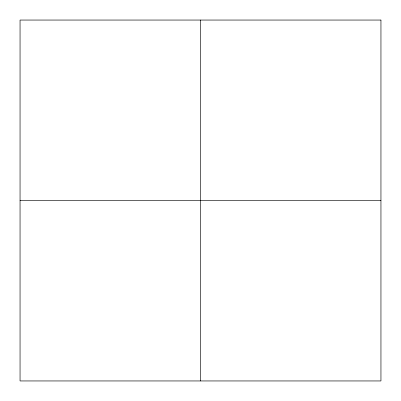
<?xml version="1.0" encoding="UTF-8"?>
<svg xmlns="http://www.w3.org/2000/svg" width="401" height="401" viewBox="0 0 401 401"><rect width="100%" height="100%" fill="white"/><g stroke="black" fill="none" stroke-linecap="round" stroke-linejoin="round"><path stroke-width="0.6" d="M20.05 200.5L380.95 200.5M200.5 20.05L200.5 380.95M380.95 20.05L20.05 20.05L20.05 380.95L380.95 380.95L380.95 20.05"/></g></svg>
